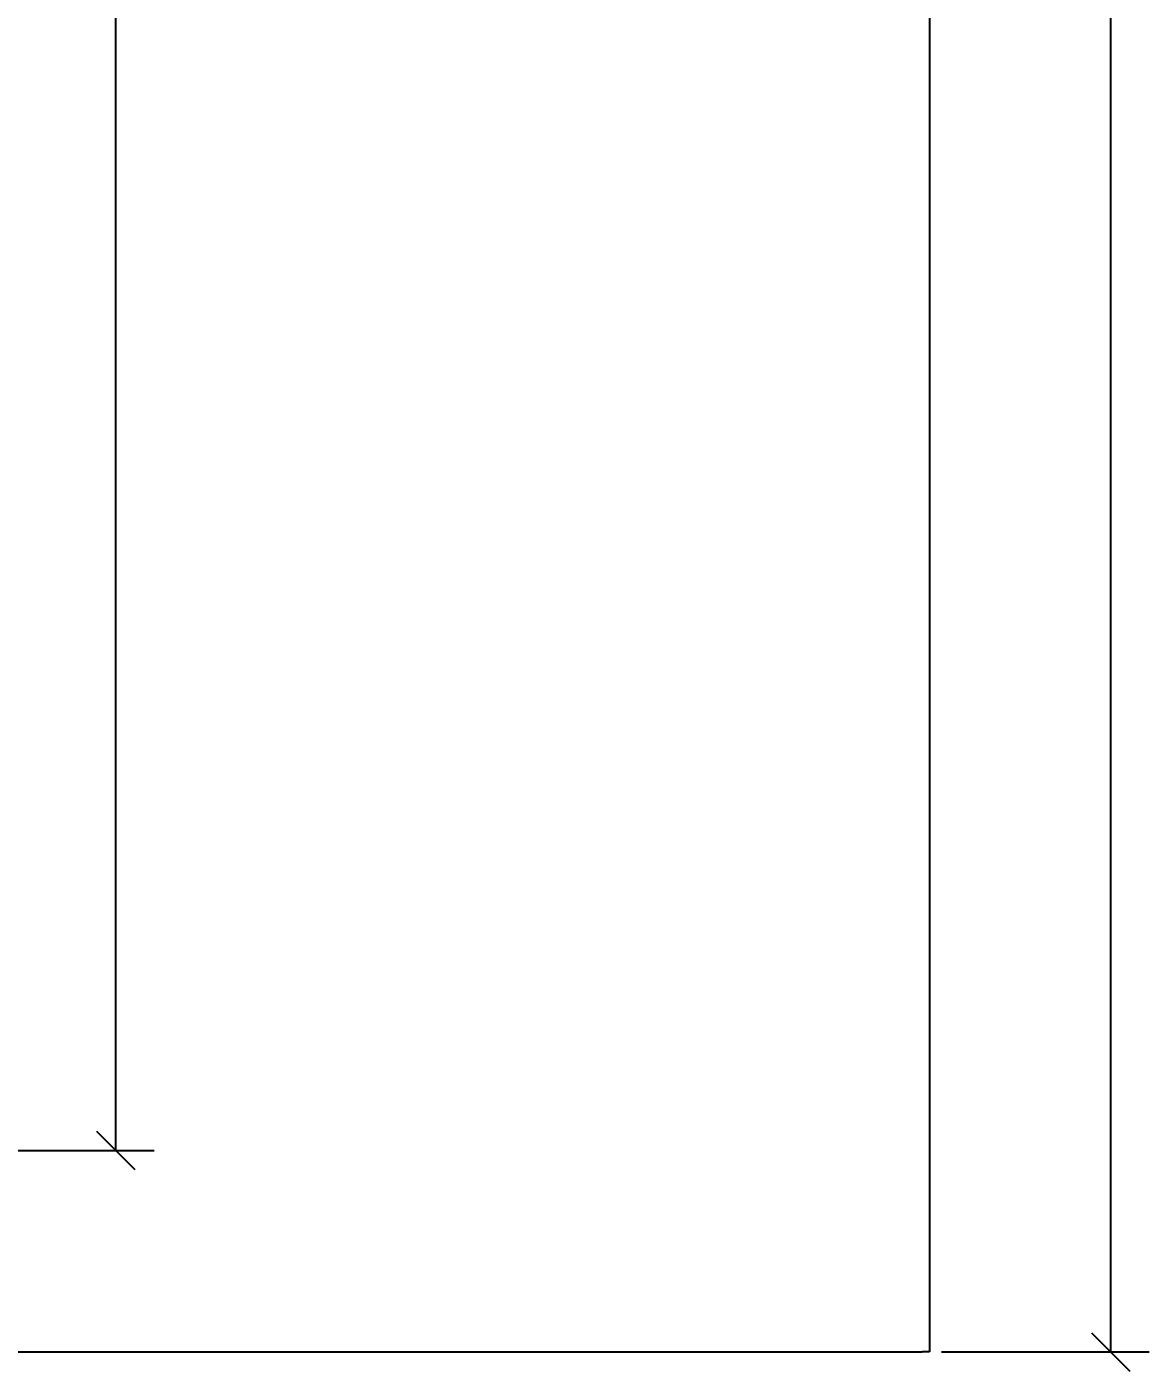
# Model space of a CAD drawing. Header units: metres. Extents: x 22814 to 23003, y 12423 to 12493.
# Drawn here: x 22851.4 to 22857.25, y 12460.38 to 12467.38 of the extents above; entities that cross this region are included whole.
import ezdxf

# ---------------------------------------------------------------- set-up
doc = ezdxf.new("R2010")
doc.units = ezdxf.units.M
doc.header["$PDMODE"] = 2
doc.linetypes.add('JIS_02_0.7', pattern=[1.35, 0.75, -0.6])
doc.layers.add('lines', color=7, linetype='JIS_02_0.7')
doc.styles.add('Annotative', font='Microsoft YaHei Light.ttf')
doc.dimstyles.new('Dim 2', dxfattribs={"dimtxt": 0.15, "dimasz": 0.2, "dimexe": 0.2, "dimexo": 0.1, "dimgap": 0.2, "dimtad": 0, "dimdec": 3, "dimdsep": 46, "dimtxsty": 'Annotative', "dimblk": 'OBLIQUE', "dimcen": 1, "dimadec": 0, "dimazin": 0, "dimtfac": 1, "dimtdec": 3, "dimtmove": 0, "dimatfit": 3, "dimfxl": 1, "dimarcsym": 0})

# ---------------------------------------------------------------- blocks, each defined once
blk = doc.blocks.new('_Oblique')
at = {"color": 0, "linetype": 'ByBlock', "lineweight": -2}
blk.add_line((-0.5, -0.5), (0.5, 0.5), dxfattribs=at)
blk = doc.blocks.new('*D193')
at = {"color": 0, "lineweight": -2, "transparency": 16777216}
for p, q in [((22850.5158, 12475.9752), (22852.0659, 12475.9752)), ((22851.8659, 12475.9752), (22851.8659, 12469.1687)), ((22851.8659, 12461.5252), (22851.8659, 12468.3316)), ((22850.5158, 12461.5252), (22852.0659, 12461.5252))]:
    blk.add_line(p, q, dxfattribs=at)
at = {"layer": 'Defpoints', "color": 0, "transparency": 16777216}
for p in [(22850.4158, 12475.9752), (22850.4158, 12461.5252), (22851.8659, 12461.5252)]:
    blk.add_point(p, dxfattribs=at)
at = {"color": 0, "lineweight": -2, "transparency": 16777216, "xscale": 0.2, "yscale": 0.2, "zscale": 0.2}
for p, rotation in [((22851.8659, 12475.9752), 90), ((22851.8659, 12461.5252), 270)]:
    blk.add_blockref('_Oblique', p, dxfattribs=dict(at, rotation=rotation))
at = {"color": 0, "transparency": 16777216, "insert": (22851.8659, 12468.7502), "char_height": 0.15, "attachment_point": 5, "rotation": 90, "style": 'Annotative'}
blk.add_mtext('14.45', dxfattribs=at)
blk = doc.blocks.new('*D208')
at = {"color": 0, "lineweight": -2, "transparency": 16777216}
for p, q in [((22856.1653, 12479.9752), (22857.2469, 12479.9752)), ((22857.0469, 12479.9752), (22857.0469, 12470.5851)), ((22857.0469, 12460.4752), (22857.0469, 12469.8652)), ((22856.1653, 12460.4752), (22857.2469, 12460.4752))]:
    blk.add_line(p, q, dxfattribs=at)
at = {"layer": 'Defpoints', "color": 0, "transparency": 16777216}
for p in [(22856.0653, 12479.9752), (22856.0653, 12460.4752), (22857.0469, 12460.4752)]:
    blk.add_point(p, dxfattribs=at)
at = {"color": 0, "lineweight": -2, "transparency": 16777216, "xscale": 0.2, "yscale": 0.2, "zscale": 0.2}
for p, rotation in [((22857.0469, 12479.9752), 90), ((22857.0469, 12460.4752), 270)]:
    blk.add_blockref('_Oblique', p, dxfattribs=dict(at, rotation=rotation))
at = {"color": 0, "transparency": 16777216, "insert": (22857.0469, 12470.2252), "char_height": 0.15, "attachment_point": 5, "rotation": 90, "style": 'Annotative'}
blk.add_mtext('19.5', dxfattribs=at)

msp = doc.modelspace()

# ---------------------------------------------------------------- linework, layer by layer
for p, q in [((22856.1033, 12479.9752), (22856.1033, 12460.4752)), ((22826.6158, 12460.4752), (22854.4158, 12460.4752)), ((22854.4158, 12460.4752), (22856.0653, 12460.4752))]:
    msp.add_line(p, q)
at = {"layer": 'lines'}
msp.add_line((22856.1033, 12460.4752), (22856.0653, 12460.4752), dxfattribs=at)

# ---------------------------------------------------------------- dimensions: what is measured, and where the dimension line sits
dim = msp.add_linear_dim(base=(22857.0469, 12460.4752), p1=(22856.0653, 12479.9752), p2=(22856.0653, 12460.4752), angle=90, dimstyle='Dim 2')
dim.commit()
dim.dimension.update_dxf_attribs({"geometry": '*D208', "text_midpoint": (22857.0469, 12470.2252), "dimtype": 160})
dim = msp.add_linear_dim(base=(22851.8659, 12461.5252), p1=(22850.4158, 12475.9752), p2=(22850.4158, 12461.5252), angle=90, dimstyle='Dim 2')
dim.commit()
dim.dimension.update_dxf_attribs({"geometry": '*D193', "text_midpoint": (22851.8659, 12468.7502)})

doc.saveas('drawing.dxf')
